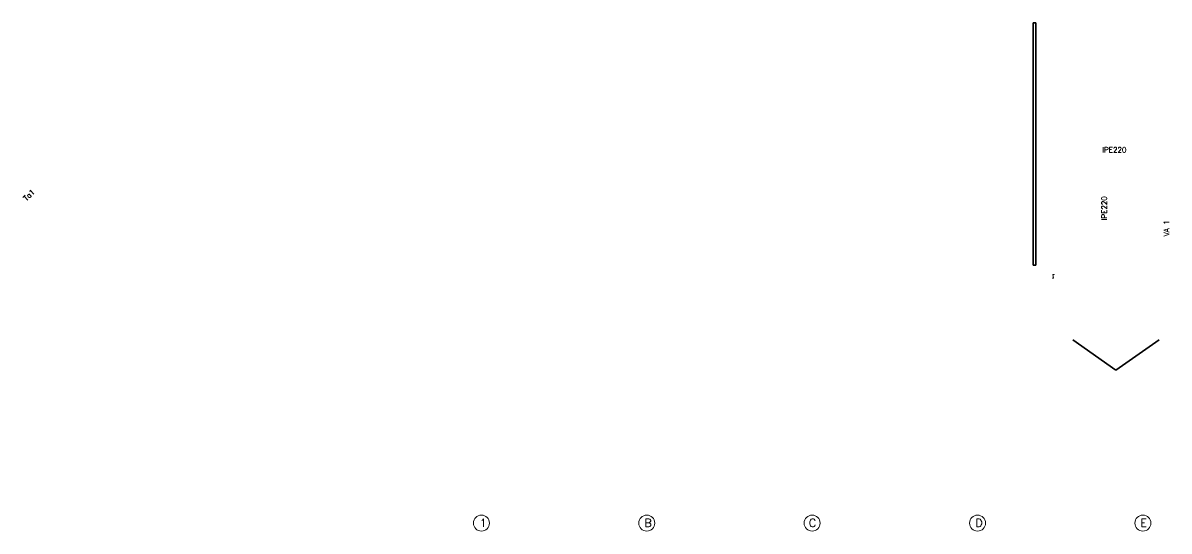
# Model space of a CAD drawing. Header units: millimetres. Extents: x -109904 to 256066, y -215550 to 75535.
# Drawn here: x -109904 to -34200, y -177580 to -144032 of the extents above; entities that cross this region are included whole.
import ezdxf

# ---------------------------------------------------------------- set-up
doc = ezdxf.new("R2010")
doc.units = ezdxf.units.MM
doc.header["$LTSCALE"] = 20
for name, color, linetype, lineweight in [('TENKÁ PLNÁ ČÁRA', 7, 'Continuous', 18), ('tlustá čára', 212, 'Continuous', 35), ('ztužidla plná', 104, 'Continuous', 35), ('šrafy', 7, 'Continuous', 13)]:
    doc.layers.add(name, color=color, linetype=linetype, lineweight=lineweight)
doc.styles.get("Standard").update_dxf_attribs({"font": 'arial.ttf'})

msp = doc.modelspace()

# ---------------------------------------------------------------- linework, layer by layer
at = {"layer": 'TENKÁ PLNÁ ČÁRA'}
for p, q in [((-41896.325, -160851.501), (-41899.33, -160875.298)), ((-41899.33, -160875.298), (-41825.578, -160884.61)), ((-41795.513, -160646.5), (-41869.265, -160637.188)), ((-41869.265, -160637.188), (-41825.578, -160884.61)), ((-41798.518, -160670.297), (-41795.513, -160646.5))]:
    msp.add_line(p, q, dxfattribs=at)
at = {"layer": 'tlustá čára'}
for p, q in [((-43169.049, -144032.213), (-43009.049, -144032.213)), ((-43169.049, -160032.213), (-43169.049, -144032.213)), ((-43009.049, -144032.213), (-43009.049, -160032.213)), ((-43009.049, -160032.213), (-43169.049, -160032.213))]:
    msp.add_line(p, q, dxfattribs=at)
at = {"layer": 'ztužidla plná'}
for p in [(-40562.304, -164955.768), (-34862.304, -164955.768)]:
    msp.add_line(p, (-37712.304, -166955.768), dxfattribs=at)
at = {"layer": 'šrafy'}
for centre in [(-79620.634, -177051.59), (-68697.556, -177051.59), (-57774.477, -177051.59), (-46851.399, -177051.59), (-35928.321, -177051.59)]:
    msp.add_circle(centre, 528.536, dxfattribs=at)

# ---------------------------------------------------------------- texts
at = {"layer": 'šrafy', "attachment_point": 1}
for s, width, gutter_width, heights, insert, char_height in [('\\A1;{\\Fromans|c238;\\H1.5x;IPE220}', 8123.42907, 14.348, [4633.313], (-38611.693, -152234.273), 229.56093), ('{\\Fromans|c238;1}', 3051.14647, 44.045, [0], (-79734.778, -176775.084), 528.53605), ('{\\Fromans|c238;B}', 3051.14647, 44.045, [0], (-68848.234, -176775.084), 528.53605), ('{\\Fromans|c238;C}', 3051.14647, 44.045, [0], (-57987.568, -176775.084), 528.53605), ('{\\Fromans|c238;D}', 3051.14647, 44.045, [0], (-46985.851, -176775.084), 528.53605), ('{\\Fromans|c238;E}', 3051.14647, 44.045, [0], (-36092.968, -176775.084), 528.53605)]:
    msp.add_mtext_dynamic_manual_height_columns(s, width=width, gutter_width=gutter_width, heights=heights, dxfattribs=dict(at, insert=insert, char_height=char_height))
at = {"layer": 'šrafy', "char_height": 229.56093, "attachment_point": 1}
for s, insert, rotation in [('\\A1;{\\Fromans|c238;\\H1.5x;Ta1}', (-109914.349, -155562.99), 45), ('\\A1;{\\Fromans|c238;\\H1.5x;IPE220}', (-38653.184, -157067.68), 90), ('\\A1;{\\Fromans|c238;\\H1.5x;VA 1}', (-34544.042, -158119.865), 90)]:
    msp.add_mtext_dynamic_manual_height_columns(s, width=8123.42907, gutter_width=14.348, heights=[4633.313], dxfattribs=dict(at, insert=insert, rotation=rotation))

doc.saveas('drawing.dxf')
